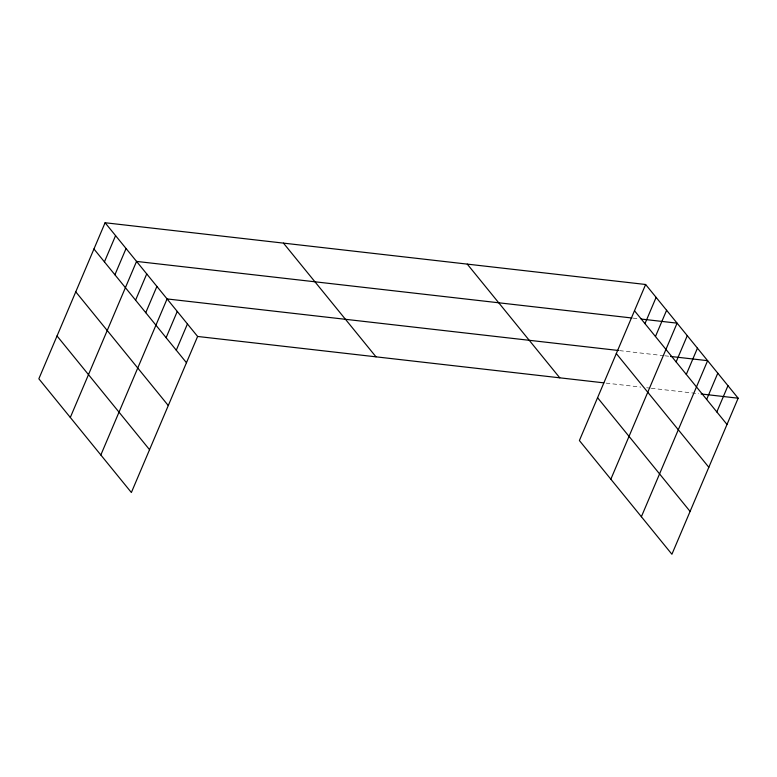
<?xml version="1.0" encoding="UTF-8"?>
<svg xmlns="http://www.w3.org/2000/svg" width="777" height="777" viewBox="0 0 777 777"><rect width="100%" height="100%" fill="white"/><g stroke="black" fill="none" stroke-linecap="round" stroke-linejoin="round"><path stroke-width="0.58" stroke-dasharray="3.88 2.91" d="M633.07 318.123L638.869 318.784M619.59 350.621L663.607 355.652M664.762 355.779L669.395 356.313M606.099 383.119L640.85 387.082M646.649 387.742L650.116 388.141M651.281 388.277L698.766 393.696"/><path stroke-width="1.17" d="M105.089 222.746L38.85 378.797L131.371 492.511L197.611 336.46L105.089 222.746L645.629 284.489L738.15 398.203L671.911 554.254L579.389 440.54L645.629 284.489M104.429 261.888L115.579 235.635M114.918 274.776L126.059 248.523M70.309 417.463L136.548 261.412L631.915 317.997M135.577 300.175L146.727 273.922M145.755 312.684L156.896 286.422M100.835 454.982L167.074 298.931L618.434 350.485M166.113 337.694L177.253 311.441M176.282 350.204L187.432 323.951M644.978 323.63L656.118 297.377M655.458 336.519L666.608 310.266M610.848 479.205L677.088 323.154L641.18 319.046M676.126 361.917L687.266 335.664M686.295 374.427L697.445 348.164M641.384 516.724L707.624 360.674L670.551 356.439M706.652 399.436L717.793 373.183M716.831 411.946L727.971 385.693M197.611 336.46L603.787 382.847M701.087 393.968L738.15 398.203M634.488 310.742L727.01 424.456M616.307 353.574L708.828 467.288M597.571 397.707L690.093 511.421M467.259 264.112L559.77 377.826M283.469 243.123L375.99 356.828M93.949 248.999L186.461 362.713M75.767 291.841L168.279 405.545M57.032 335.965L149.543 449.679"/></g></svg>
